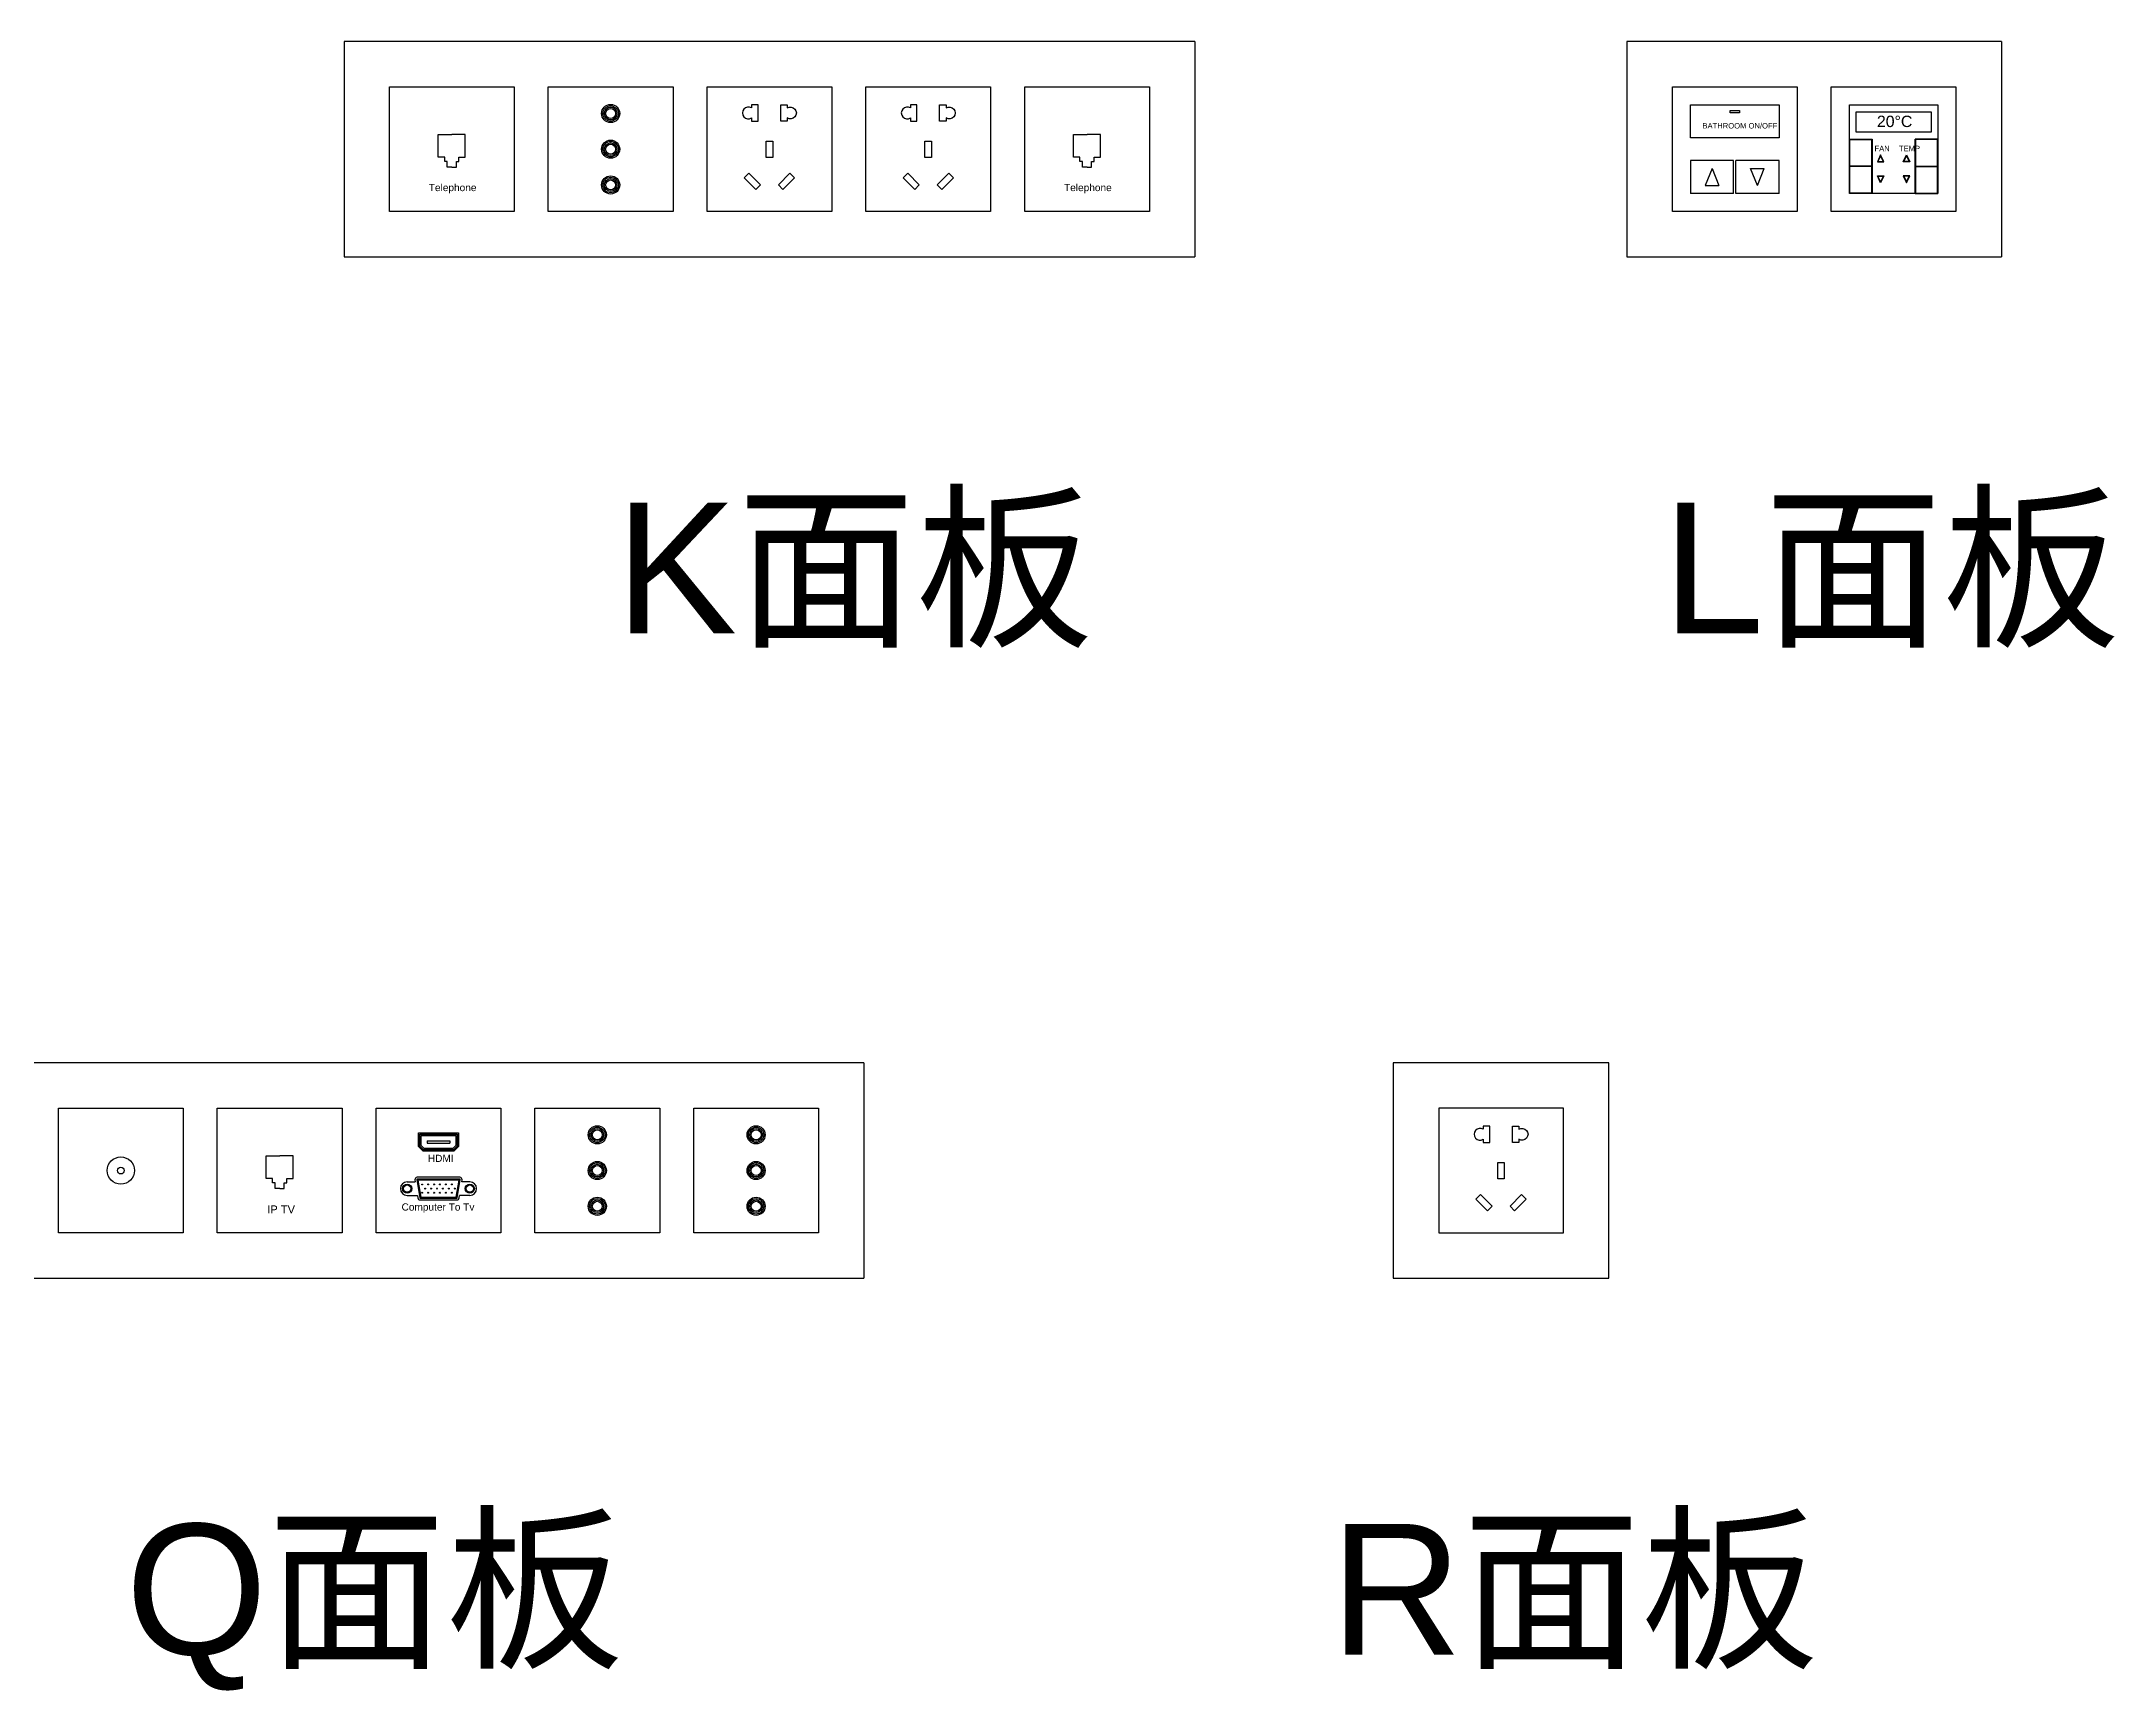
# Model space of a CAD drawing. Header units: millimetres. Extents: x 14385 to 129787, y 107826 to 186798.
# Drawn here: x 108819 to 109733, y 166115 to 166842 of the extents above; entities that cross this region are included whole.
import ezdxf

# ---------------------------------------------------------------- set-up
doc = ezdxf.new("R2010")
doc.units = ezdxf.units.MM
doc.header["$LTSCALE"] = 1000
doc.layers.add('EM-ELEC', color=61, linetype='Continuous')
doc.styles.add('ar', font='arial.ttf')

msp = doc.modelspace()

# ---------------------------------------------------------------- linework, layer by layer
at = {"layer": 'EM-ELEC'}
for p, q in [((109327.26, 166842.07), (108952.26, 166842.07)), ((108952.26, 166842.07), (108952.26, 166747.07)), ((109327.26, 166842.07), (109327.26, 166747.07)), ((109682.75, 166842.07), (109517.75, 166842.07)), ((109517.75, 166842.07), (109517.75, 166747.07)), ((109682.75, 166842.07), (109682.75, 166747.07)), ((109584.75, 166799.57), (109545.75, 166799.57)), ((109615.75, 166799.07), (109625.75, 166799.07)), ((109625.75, 166775.07), (109625.75, 166799.07)), ((109654.75, 166799.07), (109644.75, 166799.07)), ((109644.75, 166775.07), (109644.75, 166799.07)), ((109564.75, 166775.07), (109564.75, 166789.57)), ((109565.75, 166775.07), (109565.75, 166789.57)), ((109555.25, 166786.07), (109552.25, 166778.57)), ((109555.25, 166786.07), (109558.25, 166778.57)), ((109575.25, 166778.57), (109572.25, 166786.07)), ((109575.25, 166778.57), (109578.25, 166786.07)), ((109625.55, 166787.17), (109615.95, 166787.17)), ((109625.55, 166786.97), (109615.95, 166786.97)), ((109644.95, 166787.17), (109654.55, 166787.17)), ((109644.95, 166786.97), (109654.55, 166786.97)), ((109564.75, 166775.07), (109545.75, 166775.07)), ((109584.75, 166775.07), (109565.75, 166775.07)), ((108952.26, 166747.07), (109327.26, 166747.07)), ((109517.75, 166747.07), (109682.75, 166747.07)), ((109181.38, 166391.88), (108736.38, 166391.88)), ((109181.38, 166391.88), (109181.38, 166296.88)), ((108988.88, 166357.48), (108998.88, 166357.48)), ((108988.88, 166357.48), (108988.88, 166356.48)), ((108988.88, 166356.48), (108998.88, 166356.48)), ((108998.88, 166357.48), (108998.88, 166356.48)), ((108980.08, 166339.42), (108983.64, 166339.42)), ((108980.08, 166333.42), (108984.62, 166333.42)), ((109007.69, 166333.42), (109003.15, 166333.42)), ((109007.69, 166339.42), (109004.13, 166339.42)), ((108736.38, 166296.88), (109181.38, 166296.88))]:
    msp.add_line(p, q, dxfattribs=at)
for points in [[(108972.26, 166767.07), (108972.26, 166822.07), (109027.26, 166822.07), (109027.26, 166767.07)], [(109042.26, 166767.07), (109042.26, 166822.07), (109097.26, 166822.07), (109097.26, 166767.07)], [(109112.26, 166767.07), (109112.26, 166822.07), (109167.26, 166822.07), (109167.26, 166767.07)], [(109182.26, 166767.07), (109182.26, 166822.07), (109237.26, 166822.07), (109237.26, 166767.07)], [(109252.26, 166767.07), (109252.26, 166822.07), (109307.26, 166822.07), (109307.26, 166767.07)], [(109537.75, 166767.07), (109537.75, 166822.07), (109592.75, 166822.07), (109592.75, 166767.07)], [(109607.75, 166767.07), (109607.75, 166822.07), (109662.75, 166822.07), (109662.75, 166767.07)], [(109567.3, 166811.65), (109567.3, 166810.62), (109563.2, 166810.62), (109563.2, 166811.65)], [(109615.75, 166775.07), (109615.75, 166814.07), (109654.75, 166814.07), (109654.75, 166775.07)], [(109618.75, 166811.07), (109651.75, 166811.07), (109651.75, 166802.07), (109618.75, 166802.07)], [(109138.32, 166790.97), (109138.32, 166798.17), (109141.2, 166798.17), (109141.2, 166790.97)], [(109208.32, 166790.97), (109208.32, 166798.17), (109211.2, 166798.17), (109211.2, 166790.97)], [(109615.75, 166799.07), (109625.75, 166799.07), (109625.75, 166775.07), (109615.75, 166775.07)], [(109654.75, 166799.07), (109644.75, 166799.07), (109644.75, 166775.07), (109654.75, 166775.07)], [(109629.55, 166792.11), (109628.11, 166789.01), (109630.99, 166789.01)], [(109629.55, 166791.67), (109628.35, 166789.17), (109630.76, 166789.17)], [(109640.95, 166792.11), (109642.39, 166789.01), (109639.51, 166789.01)], [(109640.95, 166791.67), (109642.16, 166789.17), (109639.75, 166789.17)], [(109133.78, 166776.84), (109128.69, 166781.93), (109130.73, 166783.97), (109135.82, 166778.87)], [(109145.73, 166776.84), (109150.82, 166781.93), (109148.79, 166783.97), (109143.7, 166778.87)], [(109203.78, 166776.84), (109198.69, 166781.93), (109200.73, 166783.97), (109205.82, 166778.87)], [(109215.73, 166776.84), (109220.82, 166781.93), (109218.79, 166783.97), (109213.7, 166778.87)], [(109629.55, 166779.77), (109628.11, 166782.87), (109630.99, 166782.87)], [(109629.55, 166780.2), (109628.35, 166782.71), (109630.76, 166782.71)], [(109640.95, 166779.77), (109642.39, 166782.87), (109639.51, 166782.87)], [(109640.95, 166780.2), (109642.16, 166782.71), (109639.75, 166782.71)], [(109414.74, 166296.88), (109509.74, 166296.88), (109509.74, 166391.88), (109414.74, 166391.88)], [(108826.38, 166316.88), (108826.38, 166371.88), (108881.38, 166371.88), (108881.38, 166316.88)], [(108896.38, 166316.88), (108896.38, 166371.88), (108951.38, 166371.88), (108951.38, 166316.88)], [(108966.38, 166316.88), (108966.38, 166371.88), (109021.38, 166371.88), (109021.38, 166316.88)], [(109036.38, 166316.88), (109036.38, 166371.88), (109091.38, 166371.88), (109091.38, 166316.88)], [(109106.38, 166316.88), (109106.38, 166371.88), (109161.38, 166371.88), (109161.38, 166316.88)], [(109434.74, 166316.88), (109489.74, 166316.88), (109489.74, 166371.88), (109434.74, 166371.88)], [(108985.12, 166354.98), (108985.12, 166360.98), (109002.65, 166360.98), (109002.65, 166354.98), (109000.65, 166352.98), (108987.12, 166352.98)], [(108985.62, 166355.18), (108985.62, 166360.48), (109002.15, 166360.48), (109002.15, 166355.18), (109000.44, 166353.48), (108987.33, 166353.48)], [(108986.22, 166355.43), (108986.22, 166359.88), (109001.55, 166359.88), (109001.55, 166355.43), (109000.2, 166354.08), (108987.57, 166354.08)], [(109460.8, 166340.78), (109460.8, 166347.98), (109463.68, 166347.98), (109463.68, 166340.78)], [(108986.06, 166332.72), (109001.71, 166332.72), (109002.95, 166340.12), (108984.82, 166340.12)], [(109456.27, 166326.65), (109451.18, 166331.74), (109453.21, 166333.78), (109458.3, 166328.69)], [(109468.22, 166326.65), (109473.31, 166331.74), (109471.27, 166333.78), (109466.18, 166328.69)]]:
    msp.add_lwpolyline(points, close=True, dxfattribs=at)
for points in [[(109131.88, 166808.35), (109131.88, 166806.95), (109134.76, 166806.95), (109134.76, 166814.15), (109131.88, 166814.15), (109131.88, 166812.74, 1.817237)], [(109147.63, 166808.35), (109147.63, 166806.95), (109144.75, 166806.95), (109144.75, 166814.15), (109147.63, 166814.15), (109147.63, 166812.74, -1.817237)], [(109201.88, 166808.35), (109201.88, 166806.95), (109204.76, 166806.95), (109204.76, 166814.15), (109201.88, 166814.15), (109201.88, 166812.74, 1.817237)], [(109217.63, 166808.35), (109217.63, 166806.95), (109214.75, 166806.95), (109214.75, 166814.15), (109217.63, 166814.15), (109217.63, 166812.74, -1.817237)], [(109454.37, 166358.16), (109454.37, 166356.76), (109457.25, 166356.76), (109457.25, 166363.96), (109454.37, 166363.96), (109454.37, 166362.56, 1.817237)], [(109470.12, 166358.16), (109470.12, 166356.76), (109467.24, 166356.76), (109467.24, 166363.96), (109470.12, 166363.96), (109470.12, 166362.56, -1.817237)], [(108985.79, 166332.22), (109001.98, 166332.22, 0.385314), (109002.18, 166332.4), (109003.48, 166340.4, 0.443716), (109003.28, 166340.62), (108984.49, 166340.62, 0.443716), (108984.29, 166340.4), (108985.59, 166332.4, 0.385314)]]:
    msp.add_lwpolyline(points, format="xyb", close=True, dxfattribs=at)
for points in [[(109545.75, 166799.57), (109545.75, 166814.07), (109584.75, 166814.07), (109584.75, 166799.57)], [(108999.76, 166786.67), (108997.74, 166786.67), (108997.74, 166789.21), (108996.62, 166789.21), (108996.62, 166791.11), (108993.8, 166791.11), (108993.8, 166801.07), (108999.76, 166801.07)], [(108999.76, 166786.67), (109001.78, 166786.67), (109001.78, 166789.21), (109002.89, 166789.21), (109002.89, 166791.11), (109005.71, 166791.11), (109005.71, 166801.07), (108999.76, 166801.07)], [(109279.76, 166786.67), (109277.74, 166786.67), (109277.74, 166789.21), (109276.62, 166789.21), (109276.62, 166791.11), (109273.8, 166791.11), (109273.8, 166801.07), (109279.76, 166801.07)], [(109279.76, 166786.67), (109281.78, 166786.67), (109281.78, 166789.21), (109282.89, 166789.21), (109282.89, 166791.11), (109285.71, 166791.11), (109285.71, 166801.07), (109279.76, 166801.07)], [(109615.95, 166787.17), (109615.95, 166798.87), (109625.55, 166798.87), (109625.55, 166787.17)], [(109654.55, 166787.17), (109654.55, 166798.87), (109644.95, 166798.87), (109644.95, 166787.17)], [(109564.75, 166789.57), (109545.75, 166789.57), (109545.75, 166775.07)], [(109584.75, 166775.07), (109584.75, 166789.57), (109565.75, 166789.57)], [(109572.25, 166786.07), (109578.25, 166786.07)], [(109625.55, 166786.97), (109625.55, 166775.27), (109615.95, 166775.27), (109615.95, 166786.97)], [(109644.95, 166786.97), (109644.95, 166775.27), (109654.55, 166775.27), (109654.55, 166786.97)], [(109552.25, 166778.57), (109558.25, 166778.57)], [(108923.88, 166336.49), (108921.86, 166336.49), (108921.86, 166339.02), (108920.75, 166339.02), (108920.75, 166340.93), (108917.93, 166340.93), (108917.93, 166350.88), (108923.88, 166350.88)], [(108923.88, 166336.49), (108925.91, 166336.49), (108925.91, 166339.02), (108927.02, 166339.02), (108927.02, 166340.93), (108929.84, 166340.93), (108929.84, 166350.88), (108923.88, 166350.88)]]:
    msp.add_lwpolyline(points, dxfattribs=at)
for points in [[(109004.13, 166339.42), (109004.27, 166340.32, 0.443716), (109003.28, 166341.42), (108984.49, 166341.42, 0.443716), (108983.49, 166340.32), (108983.64, 166339.42)], [(108984.62, 166333.42), (108984.79, 166332.32, 0.385314), (108985.79, 166331.42), (109001.98, 166331.42, 0.385314), (109002.97, 166332.32), (109003.15, 166333.42)]]:
    msp.add_lwpolyline(points, format="xyb", dxfattribs=at)
for centre, radius in [((109069.76, 166810.32), 4), ((109069.76, 166810.32), 3.4), ((109069.76, 166810.32), 2.8), ((109069.76, 166810.32), 2.2), ((109069.76, 166794.57), 4), ((109069.76, 166794.57), 3.4), ((109069.76, 166794.57), 2.8), ((109069.76, 166794.57), 2.2), ((109069.76, 166778.82), 4), ((109069.76, 166778.82), 3.4), ((109069.76, 166778.82), 2.8), ((109069.76, 166778.82), 2.2), ((109063.88, 166360.13), 4), ((109063.88, 166360.13), 3.4), ((109063.88, 166360.13), 2.8), ((109063.88, 166360.13), 2.2), ((109133.88, 166360.13), 4), ((109133.88, 166360.13), 3.4), ((109133.88, 166360.13), 2.8), ((109133.88, 166360.13), 2.2), ((108853.88, 166344.38), 6), ((108853.88, 166344.38), 1.5), ((109063.88, 166344.38), 4), ((109063.88, 166344.38), 3.4), ((109063.88, 166344.38), 2.8), ((109063.88, 166344.38), 2.2), ((109133.88, 166344.38), 4), ((109133.88, 166344.38), 3.4), ((109133.88, 166344.38), 2.8), ((109133.88, 166344.38), 2.2), ((108980.08, 166336.42), 2), ((108980.08, 166336.42), 1.6), ((108986.71, 166338.25), 0.2), ((108986.71, 166334.59), 0.2), ((108988.02, 166336.42), 0.2), ((108989.32, 166338.27), 0.2), ((108989.32, 166334.59), 0.2), ((108990.63, 166336.44), 0.2), ((108991.93, 166338.27), 0.2), ((108991.93, 166334.59), 0.2), ((108993.23, 166336.44), 0.2), ((108994.54, 166338.27), 0.2), ((108994.54, 166334.59), 0.2), ((108995.84, 166336.44), 0.2), ((108997.14, 166338.27), 0.2), ((108997.14, 166334.59), 0.2), ((108998.45, 166336.44), 0.2), ((108999.75, 166338.27), 0.2), ((108999.75, 166334.59), 0.2), ((109001.06, 166336.44), 0.2), ((109007.69, 166336.42), 2), ((109007.69, 166336.42), 1.6), ((109063.88, 166328.63), 4), ((109063.88, 166328.63), 3.4), ((109133.88, 166328.63), 4), ((109133.88, 166328.63), 3.4), ((109063.88, 166328.63), 2.8), ((109063.88, 166328.63), 2.2), ((109133.88, 166328.63), 2.8), ((109133.88, 166328.63), 2.2)]:
    msp.add_circle(centre, radius, dxfattribs=at)
for centre, start, end in [((108980.08, 166336.42), 90, 270), ((109007.69, 166336.42), 270, 90)]:
    msp.add_arc(centre, 3, start, end, dxfattribs=at)

# ---------------------------------------------------------------- texts
at = {"layer": 'EM-ELEC', "style": 'ar'}
for s, height, p in [('20°C', 5, (109627.91, 166804.34)), ('BATHROOM ON/OFF', 2.4, (109551.02, 166803.71)), ('FAN', 2.4, (109626.85, 166793.69)), ('TEMP', 2.4, (109637.61, 166793.69)), ('Telephone', 3.182, (108989.61, 166776.09)), ('Telephone', 3.182, (109269.61, 166776.09)), ('K面板', 57.6, (109071.78, 166581.19)), ('L面板', 57.6, (109533.36, 166581.19)), ('HDMI', 3.182, (108989.19, 166348.18)), ('IP TV', 3.5, (108918.41, 166325.52)), ('Computer To Tv', 3.1824, (108977.61, 166326.73)), ('Q面板', 57.6, (108855.91, 166131)), ('R面板', 57.6, (109387.04, 166131))]:
    msp.add_text(s, height=height, dxfattribs=at).set_placement(p)

doc.saveas('drawing.dxf')
